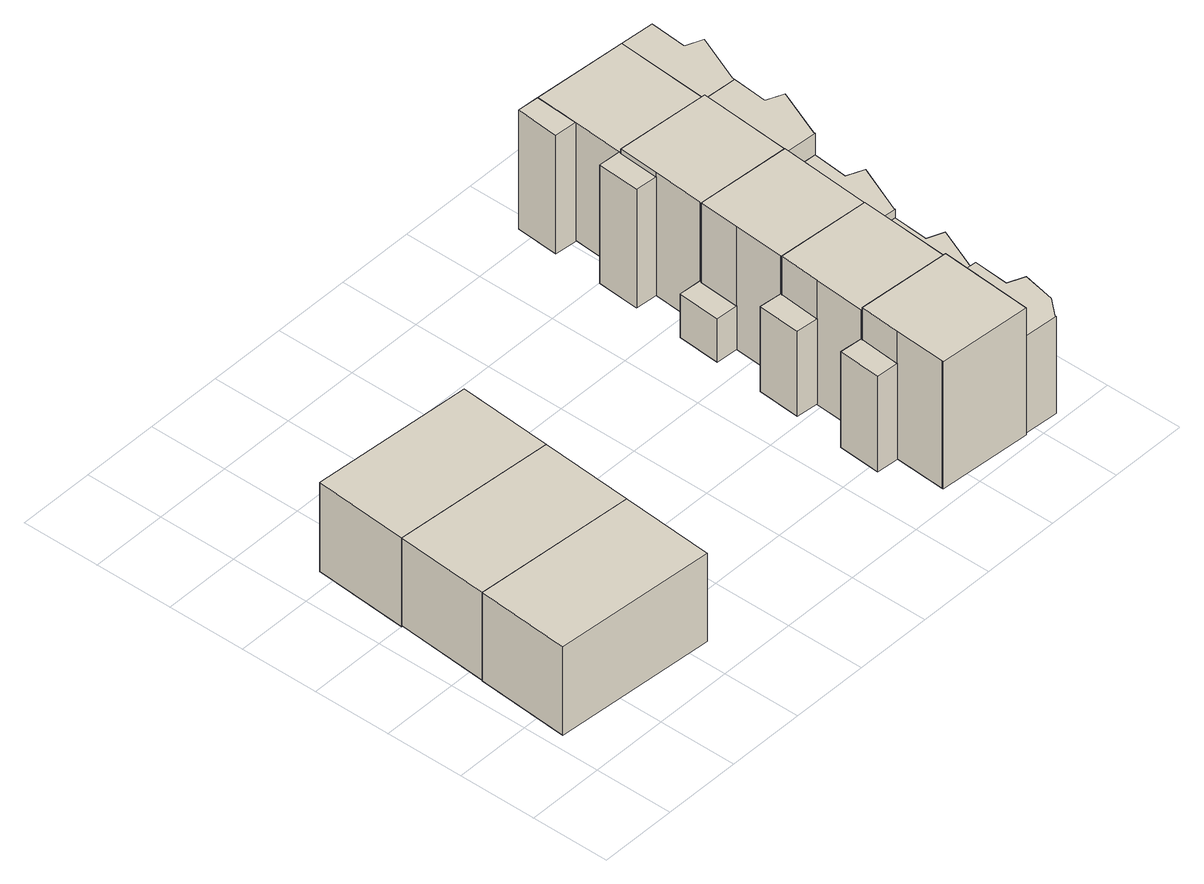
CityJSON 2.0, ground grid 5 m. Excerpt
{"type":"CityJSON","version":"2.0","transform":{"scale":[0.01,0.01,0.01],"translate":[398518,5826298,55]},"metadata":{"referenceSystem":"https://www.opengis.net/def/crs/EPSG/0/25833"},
"CityObjects":{
"building1":{"type":"Building","attributes":{"Gemeindeschluessel":"11000011","BezugspunktDach":"2200","function":"31001_1010","measuredHeight":6.09,"storeysAboveGround":2},"address":[{"country":"Germany","locality":"Berlin","thoroughfareNumber":"31","thoroughfareName":"Hagenower Ring"}],"geometry":[{"type":"Solid","lod":"1","boundaries":[[[[0,1,2,3]],[[4,5,6,7]],[[4,7,3,2]],[[5,4,2,1]],[[6,5,1,0]],[[7,6,0,3]]]]}]},
"building2":{"type":"Building","attributes":{"Gemeindeschluessel":"11000011","BezugspunktDach":"2200","function":"31001_1010","measuredHeight":6.05,"storeysAboveGround":2},"address":[{"country":"Germany","locality":"Berlin","thoroughfareNumber":"31A","thoroughfareName":"Hagenower Ring"}],"geometry":[{"type":"Solid","lod":"1","boundaries":[[[[1,8,9,2]],[[10,11,12,13]],[[10,13,2,9]],[[11,10,9,8]],[[12,11,8,1]],[[13,12,1,2]]]]}]},
"building3":{"type":"Building","attributes":{"Gemeindeschluessel":"11000011","BezugspunktDach":"2200","function":"31001_1010","measuredHeight":6.12,"storeysAboveGround":2},"address":[{"country":"Germany","locality":"Berlin","thoroughfareNumber":"31B","thoroughfareName":"Hagenower Ring"}],"geometry":[{"type":"Solid","lod":"1","boundaries":[[[[8,14,15,9]],[[16,17,18,19]],[[16,19,9,15]],[[17,16,15,14]],[[18,17,14,8]],[[19,18,8,9]]]]}]},
"building4":{"type":"Building","attributes":{"Gemeindeschluessel":"11000011","function":"31001_1010"},"address":[{"country":"Germany","locality":"Berlin","thoroughfareNumber":"33B","thoroughfareName":"Hagenower Ring"}],"children":["building4-1","building4-2","building4-3"]},
"building4-1":{"type":"BuildingPart","attributes":{"BezugspunktDach":"2200","measuredHeight":8.76,"storeysAboveGround":3},"parents":["building4"],"geometry":[{"type":"MultiSurface","lod":"1","boundaries":[[[20,21,22,23,24,25]],[[26,27,28,29,30,31]],[[26,31,25,24]],[[27,26,24,23]],[[32,33,23,22]],[[29,28,22,21]],[[30,29,21,20],[34,35,36,37]],[[31,30,20,25]],[[28,27,33,32]],[[36,35,34,37]]]}]},
"building4-2":{"type":"BuildingPart","attributes":{"BezugspunktDach":"2200","measuredHeight":6.59,"storeysAboveGround":3},"parents":["building4"],"geometry":[{"type":"Solid","lod":"1","boundaries":[[[[33,32,38,39,40]],[[41,42,43,44,45]],[[41,45,40,39]],[[42,41,39,38]],[[43,42,38,32]],[[44,43,32,28,27,33]],[[45,44,33,40]],[[33,27,28,32]]]]}]},
"building4-3":{"type":"BuildingPart","attributes":{"BezugspunktDach":"2200","measuredHeight":6.68,"storeysAboveGround":3},"parents":["building4"],"geometry":[{"type":"MultiSurface","lod":"1","boundaries":[[[46,47,48,49,50,51,37,36]],[[34,52,53,54,55,56,57,35]],[[52,34,37,51]],[[53,52,51,50]],[[54,53,50,49]],[[55,54,49,48]],[[56,55,48,47]],[[57,56,47,46]],[[35,57,46,36]],[[34,35,58,36,37]]]}]},
"building5":{"type":"Building","attributes":{"Gemeindeschluessel":"11000011","function":"31001_1010"},"address":[{"country":"Germany","locality":"Berlin","thoroughfareNumber":"35","thoroughfareName":"Hagenower Ring"}],"children":["building5-1","building5-2","building5-3"]},
"building5-1":{"type":"BuildingPart","attributes":{"BezugspunktDach":"2200","measuredHeight":8.55,"storeysAboveGround":3},"parents":["building5"],"geometry":[{"type":"MultiSurface","lod":"1","boundaries":[[[59,60,61,62,63,64]],[[65,66,67,68,29,28]],[[65,28,64,63]],[[66,65,63,62]],[[67,66,69,70,71,72,62,61]],[[68,67,61,60]],[[73,74,75,76,29,68,60,59]],[[28,29,59,64]],[[72,71,70,69]],[[76,75,74,73]]]}]},
"building5-2":{"type":"BuildingPart","attributes":{"BezugspunktDach":"2200","measuredHeight":6,"storeysAboveGround":3},"parents":["building5"],"geometry":[{"type":"Solid","lod":"1","boundaries":[[[[77,78,79,80,81,74,73]],[[75,82,83,84,85,86,76]],[[82,75,74,81]],[[83,82,81,80]],[[84,83,80,79]],[[85,84,79,78]],[[86,85,78,77]],[[76,86,77,73]],[[75,76,73,74]]]]}]},
"building5-3":{"type":"BuildingPart","attributes":{"BezugspunktDach":"2200","measuredHeight":5.87,"storeysAboveGround":3},"parents":["building5"],"geometry":[{"type":"MultiSurface","lod":"1","boundaries":[[[72,71,87,88,89]],[[90,91,70,69,92]],[[90,92,89,88]],[[91,90,88,87]],[[70,91,87,71]],[[92,69,72,89]],[[70,93,71,72,69]]]}]},
"building6":{"type":"Building","attributes":{"Gemeindeschluessel":"11000011","function":"31001_1010"},"address":[{"country":"Germany","locality":"Berlin","thoroughfareNumber":"35A","thoroughfareName":"Hagenower Ring"}],"children":["building6-1","building6-2","building6-3"]},
"building6-1":{"type":"BuildingPart","attributes":{"BezugspunktDach":"2200","measuredHeight":8.47,"storeysAboveGround":3},"parents":["building6"],"geometry":[{"type":"MultiSurface","lod":"1","boundaries":[[[94,95,96,97,98,99]],[[100,101,102,103,104,105]],[[100,105,99,98]],[[101,100,98,97]],[[106,107,97,96]],[[103,102,96,95]],[[108,109,95,94]],[[105,104,94,99]],[[102,101,107,106]],[[104,103,109,108]]]}]},
"building6-2":{"type":"BuildingPart","attributes":{"BezugspunktDach":"2200","measuredHeight":3,"storeysAboveGround":3},"parents":["building6"],"geometry":[{"type":"MultiSurface","lod":"1","boundaries":[[[107,106,110,111,112]],[[113,114,115,116,117]],[[113,117,112,111]],[[114,113,111,110]],[[115,114,110,106]],[[116,115,106,102,101]],[[117,116,107,112]],[[101,102,106,107]]]}]},
"building6-3":{"type":"BuildingPart","attributes":{"BezugspunktDach":"2200","measuredHeight":6.69,"storeysAboveGround":3},"parents":["building6"],"geometry":[{"type":"MultiSurface","lod":"1","boundaries":[[[118,119,120,121,122,109,108]],[[123,124,125,126,127,128,129]],[[123,129,104,103]],[[124,123,109,122]],[[125,124,122,121]],[[126,125,121,120]],[[127,126,120,119]],[[128,127,119,118]],[[129,128,118,108]],[[103,104,130,108,109]]]}]},
"building7":{"type":"Building","attributes":{"Gemeindeschluessel":"11000011","function":"31001_1010"},"address":[{"country":"Germany","locality":"Berlin","thoroughfareNumber":"35B","thoroughfareName":"Hagenower Ring"}],"children":["building7-1","building7-2","building7-3"]},
"building7-1":{"type":"BuildingPart","attributes":{"BezugspunktDach":"2200","measuredHeight":8.47,"storeysAboveGround":3},"parents":["building7"],"geometry":[{"type":"MultiSurface","lod":"1","boundaries":[[[131,132,133,134,135,136]],[[137,138,139,140,141,142]],[[137,142,136,135]],[[138,137,135,134]],[[143,144,134,133]],[[140,139,133,132]],[[141,140,132,131],[145,146,147,148]],[[142,141,131,136]],[[139,138,144,143]],[[147,146,145,148]]]}]},
"building7-2":{"type":"BuildingPart","attributes":{"BezugspunktDach":"2200","measuredHeight":8.02,"storeysAboveGround":3},"parents":["building7"],"geometry":[{"type":"Solid","lod":"1","boundaries":[[[[149,150,151,152,153,148,147]],[[145,154,155,156,157,158,146]],[[154,145,148,153]],[[155,154,153,152]],[[156,155,152,151]],[[157,156,151,150]],[[158,157,150,149]],[[146,158,149,147]],[[146,147,148,145]]]]}]},
"building7-3":{"type":"BuildingPart","attributes":{"BezugspunktDach":"2200","measuredHeight":8.17,"storeysAboveGround":3},"parents":["building7"],"geometry":[{"type":"MultiSurface","lod":"1","boundaries":[[[144,143,159,160,161]],[[162,163,139,138,164]],[[162,164,161,160]],[[163,162,160,159]],[[139,163,159,143]],[[138,139,138,144]],[[164,138,144,161]],[[165,143,144,138,139]]]}]},
"building8":{"type":"Building","attributes":{"Gemeindeschluessel":"11000011","function":"31001_1010"},"address":[{"country":"Germany","locality":"Berlin","thoroughfareNumber":"35C","thoroughfareName":"Hagenower Ring"}],"children":["building8-1","building8-2","building8-3"]},
"building8-1":{"type":"BuildingPart","attributes":{"BezugspunktDach":"2200","measuredHeight":8.1,"storeysAboveGround":3},"parents":["building8"],"geometry":[{"type":"MultiSurface","lod":"1","boundaries":[[[148,166,167,168,159,143]],[[169,170,171,172,173,174]],[[169,174,143,159]],[[170,169,159,168]],[[172,171,167,166]],[[173,172,166,175,176]],[[174,173,148,143]],[[171,170,168,167]],[[176,175,166,148]]]}]},
"building8-2":{"type":"BuildingPart","attributes":{"BezugspunktDach":"2200","measuredHeight":8.19,"storeysAboveGround":3},"parents":["building8"],"geometry":[{"type":"MultiSurface","lod":"1","boundaries":[[[168,167,177,178]],[[179,180,181,182]],[[179,182,178,177]],[[180,179,177,167]],[[181,180,167,171,170]],[[182,181,168,178]],[[170,171,167,168]]]}]},
"building8-3":{"type":"BuildingPart","attributes":{"BezugspunktDach":"2200","measuredHeight":8.08,"storeysAboveGround":3},"parents":["building8"],"geometry":[{"type":"Solid","lod":"1","boundaries":[[[[153,183,184,185,186,166,148]],[[175,187,188,189,190,191,176]],[[187,175,166,186]],[[188,187,186,185]],[[189,188,185,184]],[[190,189,184,183]],[[191,190,183,153]],[[176,191,153,148]],[[175,176,148,166]]]]}]}
},
"vertices":[
[1128,231,625],[1174,825,625],[131,904,625],[85,310,625],[131,904,16],[1174,825,16],[1128,231,16],[85,310,16],
[1220,1418,625],[178,1498,625],[178,1498,20],[1220,1418,20],[1174,825,20],[131,904,20],
[1266,2023,625],[224,2103,625],[224,2103,12],[1266,2023,12],[1220,1418,12],[178,1498,12],
[3427,55,893],[3472,648,893],[2872,693,893],[2849,433,893],[2828,108,893],[2827,99,893],[2828,108,17],[2849,433,17],[2872,693,17],[3472,648,17],[3427,55,17],[2827,99,17],[2872,693,673],[2849,433,673],[3472,648,31],[3427,55,31],[3427,55,699],[3472,648,699],
[2873,701,673],[2727,714,673],[2707,442,673],[2727,714,14],[2873,701,14],[2872,693,14],[2849,433,14],[2707,442,14],
[3644,39,699],[3646,50,699],[3735,151,699],[3777,360,699],[3671,405,699],[3689,631,699],[3689,631,31],[3671,405,31],[3777,360,31],[3735,151,31],[3646,50,31],[3644,39,31],[3427,55,480],
[3472,648,872],[3517,1242,872],[2918,1287,872],[2894,1024,872],[2873,701,872],[2872,693,872],[2873,701,17],[2894,1024,17],[2918,1287,17],[3517,1242,17],[2894,1024,22],[2918,1287,22],[2918,1287,608],[2894,1024,608],[3472,648,630],[3517,1242,630],[3517,1242,30],[3472,648,30],
[3689,631,630],[3690,645,630],[3822,956,630],[3718,998,630],[3735,1225,630],[3735,1225,30],[3718,998,30],[3822,956,30],[3690,645,30],[3689,631,30],
[2918,1295,608],[2774,1309,608],[2753,1036,608],[2774,1309,22],[2918,1295,22],[2753,1036,22],[2918,1287,422],
[3517,1242,868],[3564,1832,868],[2959,1878,868],[2941,1617,868],[2918,1295,868],[2918,1287,868],[2918,1295,21],[2941,1617,21],[2959,1878,21],[3564,1832,21],[3517,1242,21],[2918,1287,21],[2959,1878,320],[2941,1617,320],[3517,1242,688],[3564,1832,688],
[2963,1890,320],[2821,1901,320],[2800,1629,320],[2821,1901,20],[2963,1890,20],[2959,1878,20],[2941,1617,20],[2800,1629,20],
[3735,1225,688],[3738,1240,688],[3869,1546,688],[3761,1591,688],[3783,1817,688],[3564,1832,19],[3783,1817,19],[3761,1591,19],[3869,1546,19],[3738,1240,19],[3735,1225,19],[3517,1242,19],[3517,1242,566],
[3564,1832,864],[3610,2424,864],[3005,2471,864],[2987,2211,864],[2963,1890,864],[2959,1878,864],[2963,1890,17],[2987,2211,17],[3005,2471,17],[3610,2424,17],[3564,1832,17],[2959,1878,17],[3005,2471,834],[2987,2211,834],[3610,2424,32],[3564,1832,32],[3564,1832,834],[3610,2424,834],
[3783,1817,834],[3786,1834,834],[3915,2139,834],[3808,2185,834],[3828,2410,834],[3828,2410,32],[3808,2185,32],[3915,2139,32],[3786,1834,32],[3783,1817,32],
[3008,2484,834],[2867,2494,834],[2846,2223,834],[2867,2494,17],[3008,2484,17],[2846,2223,17],[3005,2471,569],
[3655,3034,834],[3050,3081,834],[3033,2805,834],[3008,2484,23],[3033,2805,23],[3050,3081,23],[3655,3034,23],[3610,2424,23],[3005,2471,23],[3655,3034,26],[3610,2424,26],
[2912,3092,834],[2891,2816,834],[2912,3092,15],[3050,3081,15],[3033,2805,15],[2891,2816,15],
[3830,2426,834],[3961,2734,834],[3853,2779,834],[3873,3016,834],[3873,3016,26],[3853,2779,26],[3961,2734,26],[3830,2426,26],[3828,2410,26]
]}
